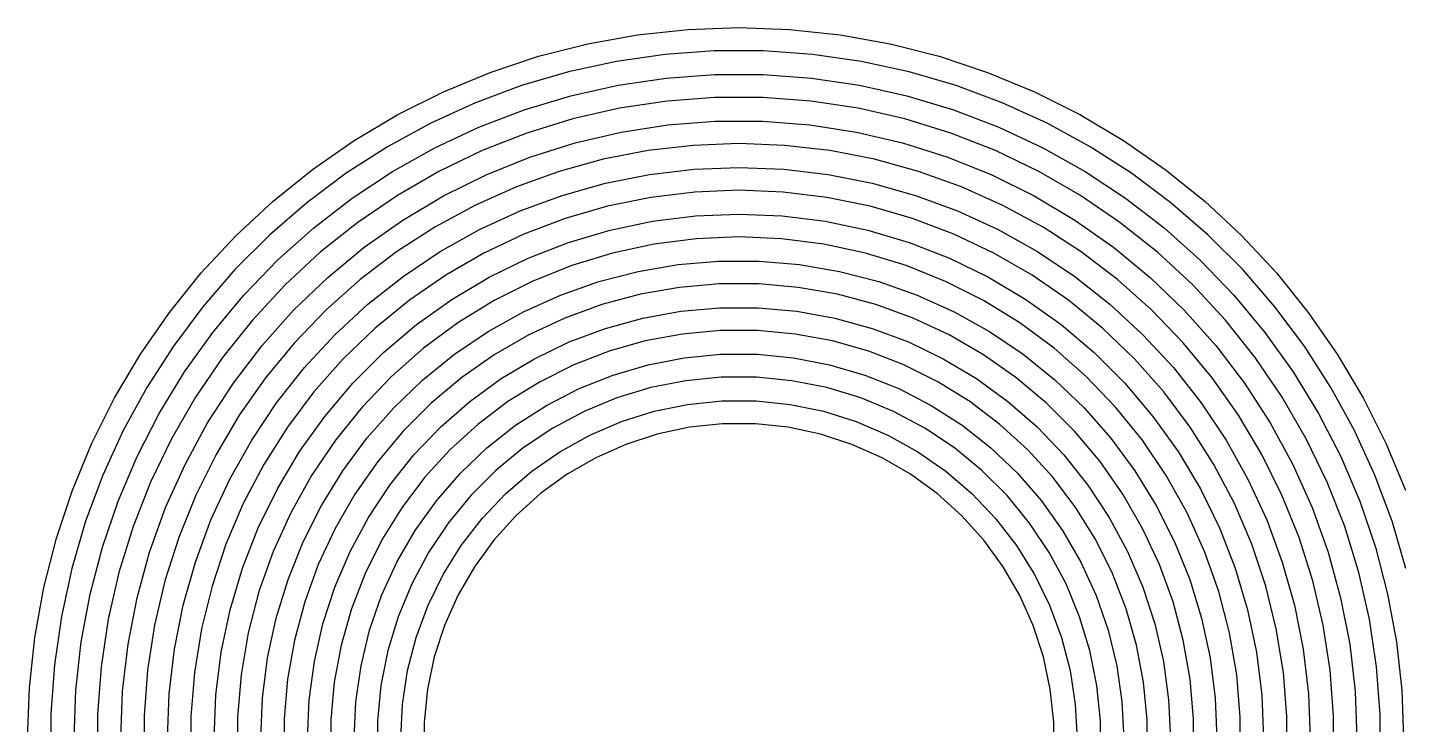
# Model space of a CAD drawing. Extents: x 25 to 275, y -107 to -24.
# Drawn here: x 177.62 to 192.38, y -34.85 to -27.38 of the extents above; entities that cross this region are included whole.
import ezdxf

# ---------------------------------------------------------------- set-up
doc = ezdxf.new("R2010")
doc.units = 0
doc.layers.add('BLACK', color=7, linetype='CONTINUOUS')

msp = doc.modelspace()

# ---------------------------------------------------------------- linework, layer by layer
at = {"layer": 'BLACK', "linetype": 'CONTINUOUS'}
for p, q in [((183.62919, -27.549255), (184.164849, -27.452612)), ((184.164849, -27.452612), (184.706039, -27.394428)), ((184.706039, -27.394428), (185.25, -27.375)), ((185.25, -27.375), (185.793961, -27.394428)), ((185.793961, -27.394428), (186.335151, -27.452612)), ((186.335151, -27.452612), (186.87081, -27.549255)), ((183.101789, -27.683866), (183.62919, -27.549255)), ((186.87081, -27.549255), (187.398211, -27.683866)), ((182.585336, -27.855758), (183.101789, -27.683866)), ((183.93971, -27.737553), (183.424952, -27.849531)), ((184.461146, -27.662581), (183.93971, -27.737553)), ((184.986601, -27.625), (184.461146, -27.662581)), ((185.513399, -27.625), (184.986601, -27.625)), ((186.038854, -27.662581), (185.513399, -27.625)), ((186.56029, -27.737553), (186.038854, -27.662581)), ((187.075048, -27.849531), (186.56029, -27.737553)), ((187.398211, -27.683866), (187.914664, -27.855758)), ((182.082461, -28.064056), (182.585336, -27.855758)), ((183.424952, -27.849531), (182.919493, -27.997947)), ((184.47073, -27.917743), (184.989781, -27.879753)), ((184.989781, -27.879753), (185.510219, -27.879753)), ((185.510219, -27.879753), (186.02927, -27.917743)), ((187.580507, -27.997947), (187.075048, -27.849531)), ((187.914664, -27.855758), (188.417539, -28.064056)), ((182.919493, -27.997947), (182.42591, -28.182044)), ((183.44785, -28.106679), (183.955837, -27.99352)), ((183.955837, -27.99352), (184.47073, -27.917743)), ((186.02927, -27.917743), (186.544163, -27.99352)), ((186.544163, -27.99352), (187.05215, -28.106679)), ((188.07409, -28.182044), (187.580507, -27.997947)), ((181.595726, -28.307698), (182.082461, -28.064056)), ((182.42591, -28.182044), (181.946718, -28.400884)), ((182.949477, -28.256617), (183.44785, -28.106679)), ((184.479706, -28.163448), (183.970963, -28.240128)), ((184.992756, -28.125), (184.479706, -28.163448)), ((185.507244, -28.125), (184.992756, -28.125)), ((186.020294, -28.163448), (185.507244, -28.125)), ((186.529037, -28.240128), (186.020294, -28.163448)), ((187.05215, -28.106679), (187.550523, -28.256617)), ((188.553282, -28.400884), (188.07409, -28.182044)), ((188.417539, -28.064056), (188.904274, -28.307698)), ((181.127614, -28.585442), (181.595726, -28.307698)), ((182.463379, -28.442533), (182.949477, -28.256617)), ((183.970963, -28.240128), (183.469374, -28.354613)), ((187.030626, -28.354613), (186.529037, -28.240128)), ((187.550523, -28.256617), (188.036621, -28.442533)), ((188.904274, -28.307698), (189.372386, -28.585442)), ((181.946718, -28.400884), (181.484359, -28.653351)), ((181.992148, -28.663437), (182.463379, -28.442533)), ((183.469374, -28.354613), (182.977742, -28.506261)), ((183.988659, -28.496182), (184.490222, -28.418711)), ((184.490222, -28.418711), (184.996244, -28.379862)), ((184.996244, -28.379862), (185.503756, -28.379862)), ((185.503756, -28.379862), (186.009778, -28.418711)), ((186.009778, -28.418711), (186.511341, -28.496182)), ((187.522258, -28.506261), (187.030626, -28.354613)), ((188.036621, -28.442533), (188.507852, -28.663437)), ((189.015641, -28.653351), (188.553282, -28.400884)), ((180.680508, -28.895873), (181.127614, -28.585442)), ((182.977742, -28.506261), (182.498818, -28.694225)), ((183.010638, -28.764947), (183.494498, -28.611821)), ((183.494498, -28.611821), (183.988659, -28.496182)), ((185.25, -28.620318), (184.76164, -28.639037)), ((185.73836, -28.639037), (185.25, -28.620318)), ((186.511341, -28.496182), (187.005502, -28.611821)), ((187.005502, -28.611821), (187.489362, -28.764947)), ((188.001182, -28.694225), (187.522258, -28.506261)), ((189.372386, -28.585442), (189.819492, -28.895873)), ((181.484359, -28.653351), (181.041189, -28.938159)), ((181.5383, -28.918149), (181.992148, -28.663437)), ((182.498818, -28.694225), (182.03528, -28.917453)), ((182.53992, -28.954664), (183.010638, -28.764947)), ((184.276146, -28.695085), (183.796367, -28.788133)), ((184.76164, -28.639037), (184.276146, -28.695085)), ((186.223854, -28.695085), (185.73836, -28.639037)), ((186.703633, -28.788133), (186.223854, -28.695085)), ((187.489362, -28.764947), (187.96008, -28.954664)), ((188.46472, -28.917453), (188.001182, -28.694225)), ((188.507852, -28.663437), (188.9617, -28.918149)), ((189.458811, -28.938159), (189.015641, -28.653351)), ((180.256687, -29.237409), (180.680508, -28.895873)), ((181.104255, -29.205311), (181.5383, -28.918149)), ((182.03528, -28.917453), (181.58972, -29.174698)), ((183.325119, -28.917634), (182.865166, -29.082829)), ((183.796367, -28.788133), (183.325119, -28.917634)), ((184.291839, -28.950409), (184.769438, -28.893881)), ((184.769438, -28.893881), (185.25, -28.875)), ((185.25, -28.875), (185.730562, -28.893881)), ((185.730562, -28.893881), (186.208161, -28.950409)), ((187.174881, -28.917634), (186.703633, -28.788133)), ((187.634834, -29.082829), (187.174881, -28.917634)), ((188.91028, -29.174698), (188.46472, -28.917453)), ((188.9617, -28.918149), (189.395745, -29.205311)), ((189.819492, -28.895873), (190.243313, -29.237409)), ((181.041189, -28.938159), (180.619466, -29.253857)), ((182.085106, -29.179856), (182.53992, -28.954664)), ((183.357271, -29.174779), (183.820147, -29.044234)), ((183.820147, -29.044234), (184.291839, -28.950409)), ((186.208161, -28.950409), (186.679853, -29.044234)), ((186.679853, -29.044234), (187.142729, -29.174779)), ((187.96008, -28.954664), (188.414894, -29.179856)), ((189.880534, -29.253857), (189.458811, -28.938159)), ((180.69233, -29.523389), (181.104255, -29.205311)), ((181.58972, -29.174698), (181.164629, -29.464519)), ((181.648865, -29.439204), (182.085106, -29.179856)), ((182.865166, -29.082829), (182.419209, -29.282749)), ((182.906064, -29.341238), (183.357271, -29.174779)), ((184.306819, -29.196372), (183.842879, -29.291086)), ((184.776875, -29.139297), (184.306819, -29.196372)), ((185.25, -29.120231), (184.776875, -29.139297)), ((185.723125, -29.139297), (185.25, -29.120231)), ((186.193181, -29.196372), (185.723125, -29.139297)), ((186.657121, -29.291086), (186.193181, -29.196372)), ((187.142729, -29.174779), (187.593936, -29.341238)), ((188.080791, -29.282749), (187.634834, -29.082829)), ((188.414894, -29.179856), (188.851135, -29.439204)), ((189.335371, -29.464519), (188.91028, -29.174698)), ((189.395745, -29.205311), (189.80767, -29.523389)), ((179.858311, -29.608311), (180.256687, -29.237409)), ((180.619466, -29.253857), (180.221339, -29.598837)), ((182.419209, -29.282749), (181.989863, -29.516219)), ((182.469308, -29.542585), (182.906064, -29.341238)), ((183.842879, -29.291086), (183.388065, -29.422825)), ((187.111935, -29.422825), (186.657121, -29.291086)), ((187.593936, -29.341238), (188.030692, -29.542585)), ((188.510137, -29.516219), (188.080791, -29.282749)), ((190.278661, -29.598837), (189.880534, -29.253857)), ((190.243313, -29.237409), (190.641689, -29.608311)), ((181.164629, -29.464519), (180.762386, -29.785298)), ((181.233757, -29.731185), (181.648865, -29.439204)), ((181.989863, -29.516219), (181.57965, -29.781871)), ((183.388065, -29.422825), (182.945327, -29.590733)), ((183.869144, -29.547124), (184.324155, -29.451718)), ((184.324155, -29.451718), (184.785491, -29.394212)), ((184.785491, -29.394212), (185.25, -29.375)), ((185.25, -29.375), (185.714509, -29.394212)), ((185.714509, -29.394212), (186.175845, -29.451718)), ((186.175845, -29.451718), (186.630856, -29.547124)), ((187.554673, -29.590733), (187.111935, -29.422825)), ((188.92035, -29.781871), (188.510137, -29.516219)), ((188.851135, -29.439204), (189.266243, -29.731185)), ((189.737614, -29.785298), (189.335371, -29.464519)), ((179.487409, -30.006687), (179.858311, -29.608311)), ((180.221339, -29.598837), (179.848837, -29.971339)), ((180.304721, -29.870688), (180.69233, -29.523389)), ((182.049696, -29.777579), (182.469308, -29.542585)), ((182.945327, -29.590733), (182.517535, -29.793723)), ((183.423565, -29.679778), (183.869144, -29.547124)), ((184.793757, -29.639534), (184.340801, -29.697537)), ((185.25, -29.620153), (184.793757, -29.639534)), ((185.706243, -29.639534), (185.25, -29.620153)), ((186.159199, -29.697537), (185.706243, -29.639534)), ((186.630856, -29.547124), (187.076435, -29.679778)), ((187.982465, -29.793723), (187.554673, -29.590733)), ((188.030692, -29.542585), (188.450304, -29.777579)), ((189.80767, -29.523389), (190.195279, -29.870688)), ((190.651163, -29.971339), (190.278661, -29.598837)), ((190.641689, -29.608311), (191.012591, -30.006687)), ((180.762386, -29.785298), (180.385239, -30.135239)), ((180.842217, -30.054085), (181.233757, -29.731185)), ((181.57965, -29.781871), (181.190976, -30.078144)), ((181.649815, -30.044771), (182.049696, -29.777579)), ((182.517535, -29.793723), (182.107464, -30.030478)), ((182.990463, -29.848775), (183.423565, -29.679778)), ((183.894397, -29.793745), (183.457759, -29.927464)), ((184.340801, -29.697537), (183.894397, -29.793745)), ((186.605603, -29.793745), (186.159199, -29.697537)), ((187.042241, -29.927464), (186.605603, -29.793745)), ((187.076435, -29.679778), (187.509537, -29.848775)), ((188.392536, -30.030478), (187.982465, -29.793723)), ((188.450304, -29.777579), (188.850185, -30.044771)), ((189.309024, -30.078144), (188.92035, -29.781871)), ((189.266243, -29.731185), (189.657783, -30.054085)), ((190.114761, -30.135239), (189.737614, -29.785298)), ((179.943498, -30.245353), (180.304721, -29.870688)), ((182.572796, -30.05296), (182.990463, -29.848775)), ((183.457759, -29.927464), (183.034034, -30.09773)), ((184.170269, -29.990029), (184.599034, -29.91651)), ((184.599034, -29.91651), (185.032489, -29.879618)), ((185.032489, -29.879618), (185.467511, -29.879618)), ((185.467511, -29.879618), (185.900966, -29.91651)), ((185.900966, -29.91651), (186.329731, -29.990029)), ((187.465966, -30.09773), (187.042241, -29.927464)), ((187.509537, -29.848775), (187.927204, -30.05296)), ((190.195279, -29.870688), (190.556502, -30.245353)), ((179.145873, -30.430508), (179.487409, -30.006687)), ((179.848837, -29.971339), (179.503857, -30.369466)), ((180.476544, -30.40601), (180.842217, -30.054085)), ((181.190976, -30.078144), (180.826121, -30.403301)), ((181.272131, -30.342513), (181.649815, -30.044771)), ((182.107464, -30.030478), (181.717774, -30.299461)), ((182.173417, -30.290939), (182.572796, -30.05296)), ((183.034034, -30.09773), (182.626276, -30.303318)), ((183.339111, -30.244569), (183.749283, -30.099645)), ((183.749283, -30.099645), (184.170269, -29.990029)), ((186.329731, -29.990029), (186.750717, -30.099645)), ((186.750717, -30.099645), (187.160889, -30.244569)), ((187.873724, -30.303318), (187.465966, -30.09773)), ((187.927204, -30.05296), (188.326583, -30.290939)), ((188.782226, -30.299461), (188.392536, -30.030478)), ((188.850185, -30.044771), (189.227869, -30.342513)), ((189.673879, -30.403301), (189.309024, -30.078144)), ((189.657783, -30.054085), (190.023456, -30.40601)), ((190.996143, -30.369466), (190.651163, -29.971339)), ((191.012591, -30.006687), (191.354127, -30.430508)), ((179.610588, -30.645387), (179.943498, -30.245353)), ((180.385239, -30.135239), (180.035298, -30.512386)), ((182.942706, -30.423755), (183.339111, -30.244569)), ((184.193852, -30.236023), (183.782663, -30.346201)), ((184.613079, -30.162102), (184.193852, -30.236023)), ((185.037153, -30.125), (184.613079, -30.162102)), ((185.462847, -30.125), (185.037153, -30.125)), ((185.886921, -30.162102), (185.462847, -30.125)), ((186.306148, -30.236023), (185.886921, -30.162102)), ((186.717337, -30.346201), (186.306148, -30.236023)), ((187.160889, -30.244569), (187.557294, -30.423755)), ((190.464702, -30.512386), (190.114761, -30.135239)), ((190.556502, -30.245353), (190.889412, -30.645387)), ((179.503857, -30.369466), (179.188159, -30.791189)), ((180.826121, -30.403301), (180.487228, -30.755434)), ((180.918971, -30.668971), (181.272131, -30.342513)), ((181.717774, -30.299461), (181.350992, -30.59893)), ((181.795053, -30.561085), (182.173417, -30.290939)), ((182.626276, -30.303318), (182.237421, -30.542745)), ((183.782663, -30.346201), (183.382641, -30.491797)), ((184.629171, -30.416857), (185.0425, -30.379657)), ((185.0425, -30.379657), (185.4575, -30.379657)), ((185.4575, -30.379657), (185.870829, -30.416857)), ((187.117359, -30.491797), (186.717337, -30.346201)), ((188.262579, -30.542745), (187.873724, -30.303318)), ((188.326583, -30.290939), (188.704947, -30.561085)), ((189.149008, -30.59893), (188.782226, -30.299461)), ((189.227869, -30.342513), (189.581029, -30.668971)), ((190.012772, -30.755434), (189.673879, -30.403301)), ((191.311841, -30.791189), (190.996143, -30.369466)), ((178.835442, -30.877614), (179.145873, -30.430508)), ((180.035298, -30.512386), (179.714519, -30.914629)), ((180.138884, -30.784894), (180.476544, -30.40601)), ((182.237421, -30.542745), (181.870273, -30.814287)), ((182.562925, -30.635913), (182.942706, -30.423755)), ((183.382641, -30.491797), (182.996831, -30.671703)), ((183.820796, -30.601364), (184.220841, -30.490958)), ((184.220841, -30.490958), (184.629171, -30.416857)), ((185.870829, -30.416857), (186.279159, -30.490958)), ((186.279159, -30.490958), (186.679204, -30.601364)), ((187.503169, -30.671703), (187.117359, -30.491797)), ((187.557294, -30.423755), (187.937075, -30.635913)), ((188.629727, -30.814287), (188.262579, -30.542745)), ((190.023456, -30.40601), (190.361116, -30.784894)), ((190.785481, -30.914629), (190.464702, -30.512386)), ((191.354127, -30.430508), (191.664558, -30.877614)), ((179.307766, -31.068655), (179.610588, -30.645387)), ((180.592513, -31.022131), (180.918971, -30.668971)), ((181.350992, -30.59893), (181.009496, -30.926941)), ((181.440291, -30.861553), (181.795053, -30.561085)), ((182.202505, -30.879515), (182.562925, -30.635913)), ((182.996831, -30.671703), (182.628169, -30.88455)), ((183.432259, -30.747184), (183.820796, -30.601364)), ((184.64492, -30.662326), (184.247271, -30.73666)), ((185.047732, -30.625), (184.64492, -30.662326)), ((185.452268, -30.625), (185.047732, -30.625)), ((185.85508, -30.662326), (185.452268, -30.625)), ((186.252729, -30.73666), (185.85508, -30.662326)), ((186.679204, -30.601364), (187.067741, -30.747184)), ((187.871831, -30.88455), (187.503169, -30.671703)), ((187.937075, -30.635913), (188.297495, -30.879515)), ((188.704947, -30.561085), (189.059709, -30.861553)), ((189.490504, -30.926941), (189.149008, -30.59893)), ((189.581029, -30.668971), (189.907487, -31.022131)), ((190.889412, -30.645387), (191.192234, -31.068655)), ((179.188159, -30.791189), (178.903351, -31.234359)), ((179.831218, -31.188514), (180.138884, -30.784894)), ((180.487228, -30.755434), (180.176284, -31.132475)), ((181.870273, -30.814287), (181.527475, -31.115987)), ((183.058357, -30.927246), (183.432259, -30.747184)), ((183.858178, -30.847366), (183.480958, -30.993502)), ((184.247271, -30.73666), (183.858178, -30.847366)), ((186.641822, -30.847366), (186.252729, -30.73666)), ((187.019042, -30.993502), (186.641822, -30.847366)), ((187.067741, -30.747184), (187.441643, -30.927246)), ((188.972525, -31.115987), (188.629727, -30.814287)), ((190.323716, -31.132475), (190.012772, -30.755434)), ((190.361116, -30.784894), (190.668782, -31.188514)), ((191.596649, -31.234359), (191.311841, -30.791189)), ((178.557698, -31.345726), (178.835442, -30.877614)), ((179.714519, -30.914629), (179.424698, -31.33972)), ((181.009496, -30.926941), (180.695502, -31.281367)), ((181.111553, -31.190291), (181.440291, -30.861553)), ((181.864042, -31.152804), (182.202505, -30.879515)), ((182.628169, -30.88455), (182.279461, -31.128718)), ((182.702101, -31.140099), (183.058357, -30.927246)), ((183.480958, -30.993502), (183.118832, -31.17382)), ((183.900845, -31.101872), (184.277494, -30.991277)), ((184.277494, -30.991277), (184.662951, -30.916987)), ((184.662951, -30.916987), (185.053725, -30.879672)), ((185.053725, -30.879672), (185.446275, -30.879672)), ((185.446275, -30.879672), (185.837049, -30.916987)), ((185.837049, -30.916987), (186.222506, -30.991277)), ((186.222506, -30.991277), (186.599155, -31.101872)), ((187.381168, -31.17382), (187.019042, -30.993502)), ((187.441643, -30.927246), (187.797899, -31.140099)), ((188.220539, -31.128718), (187.871831, -30.88455)), ((188.297495, -30.879515), (188.635958, -31.152804)), ((189.059709, -30.861553), (189.388447, -31.190291)), ((189.804498, -31.281367), (189.490504, -30.926941)), ((191.075302, -31.33972), (190.785481, -30.914629)), ((191.664558, -30.877614), (191.942302, -31.345726)), ((179.036648, -31.512898), (179.307766, -31.068655)), ((180.176284, -31.132475), (179.895115, -31.532212)), ((180.294771, -31.399815), (180.592513, -31.022131)), ((181.527475, -31.115987), (181.211498, -31.445671)), ((182.279461, -31.128718), (181.95336, -31.402349)), ((182.36636, -31.384029), (182.702101, -31.140099)), ((183.536413, -31.247768), (183.900845, -31.101872)), ((185.059633, -31.125), (184.680734, -31.162319)), ((185.440367, -31.125), (185.059633, -31.125)), ((185.819266, -31.162319), (185.440367, -31.125)), ((186.599155, -31.101872), (186.963587, -31.247768)), ((187.797899, -31.140099), (188.13364, -31.384029)), ((188.54664, -31.402349), (188.220539, -31.128718)), ((189.288502, -31.445671), (188.972525, -31.115987)), ((189.907487, -31.022131), (190.205229, -31.399815)), ((190.604885, -31.532212), (190.323716, -31.132475)), ((191.192234, -31.068655), (191.463352, -31.512898)), ((178.903351, -31.234359), (178.650884, -31.696718)), ((179.555351, -31.614501), (179.831218, -31.188514)), ((180.695502, -31.281367), (180.411045, -31.659911)), ((180.811085, -31.545053), (181.111553, -31.190291)), ((181.549975, -31.453813), (181.864042, -31.152804)), ((183.118832, -31.17382), (182.774887, -31.386781)), ((183.1875, -31.427645), (183.536413, -31.247768)), ((184.307316, -31.236596), (183.942978, -31.347117)), ((184.680734, -31.162319), (184.307316, -31.236596)), ((186.192684, -31.236596), (185.819266, -31.162319)), ((186.557022, -31.347117), (186.192684, -31.236596)), ((186.963587, -31.247768), (187.3125, -31.427645)), ((187.725113, -31.386781), (187.381168, -31.17382)), ((188.635958, -31.152804), (188.950025, -31.453813)), ((189.388447, -31.190291), (189.688915, -31.545053)), ((190.088955, -31.659911), (189.804498, -31.281367)), ((190.668782, -31.188514), (190.944649, -31.614501)), ((191.849116, -31.696718), (191.596649, -31.234359)), ((178.314056, -31.832461), (178.557698, -31.345726)), ((179.424698, -31.33972), (179.167453, -31.78528)), ((180.027579, -31.799696), (180.294771, -31.399815)), ((181.95336, -31.402349), (181.652349, -31.70336)), ((182.053835, -31.657074), (182.36636, -31.384029)), ((182.774887, -31.386781), (182.45206, -31.630569)), ((182.857265, -31.639874), (183.1875, -31.427645)), ((183.942978, -31.347117), (183.591226, -31.492817)), ((184.341385, -31.49072), (184.701074, -31.416802)), ((184.701074, -31.416802), (185.066397, -31.379653)), ((185.066397, -31.379653), (185.433603, -31.379653)), ((185.433603, -31.379653), (185.798926, -31.416802)), ((185.798926, -31.416802), (186.158615, -31.49072)), ((186.908774, -31.492817), (186.557022, -31.347117)), ((187.3125, -31.427645), (187.642735, -31.639874)), ((188.04794, -31.630569), (187.725113, -31.386781)), ((188.13364, -31.384029), (188.446165, -31.657074)), ((188.847651, -31.70336), (188.54664, -31.402349)), ((190.205229, -31.399815), (190.472421, -31.799696)), ((191.332547, -31.78528), (191.075302, -31.33972)), ((191.942302, -31.345726), (192.185944, -31.832461)), ((178.798681, -31.975746), (179.036648, -31.512898)), ((179.895115, -31.532212), (179.645371, -31.952299)), ((180.540939, -31.923417), (180.811085, -31.545053)), ((181.211498, -31.445671), (180.924618, -31.800964)), ((181.262567, -31.780373), (181.549975, -31.453813)), ((183.591226, -31.492817), (183.255449, -31.672293)), ((183.991018, -31.600649), (184.341385, -31.49072)), ((186.158615, -31.49072), (186.508982, -31.600649)), ((187.244551, -31.672293), (186.908774, -31.492817)), ((188.950025, -31.453813), (189.237433, -31.780373)), ((189.575382, -31.800964), (189.288502, -31.445671)), ((189.688915, -31.545053), (189.959061, -31.923417)), ((190.854629, -31.952299), (190.604885, -31.532212)), ((191.463352, -31.512898), (191.701319, -31.975746)), ((178.650884, -31.696718), (178.432044, -32.17591)), ((179.312903, -32.060356), (179.555351, -31.614501)), ((180.411045, -31.659911), (180.157971, -32.060116)), ((181.652349, -31.70336), (181.378718, -32.029461)), ((181.767044, -31.957033), (182.053835, -31.657074)), ((182.45206, -31.630569), (182.153104, -31.903104)), ((182.548699, -31.882533), (182.857265, -31.639874)), ((183.255449, -31.672293), (182.938881, -31.883817)), ((183.653571, -31.745459), (183.991018, -31.600649)), ((184.721309, -31.661977), (184.375287, -31.735526)), ((185.073124, -31.625), (184.721309, -31.661977)), ((185.426876, -31.625), (185.073124, -31.625)), ((185.778691, -31.661977), (185.426876, -31.625)), ((186.124713, -31.735526), (185.778691, -31.661977)), ((186.508982, -31.600649), (186.846429, -31.745459)), ((187.561119, -31.883817), (187.244551, -31.672293)), ((187.642735, -31.639874), (187.951301, -31.882533)), ((188.346896, -31.903104), (188.04794, -31.630569)), ((188.446165, -31.657074), (188.732956, -31.957033)), ((189.121282, -32.029461), (188.847651, -31.70336)), ((190.342029, -32.060115), (190.088955, -31.659911)), ((190.944649, -31.614501), (191.187097, -32.060356)), ((192.067956, -32.17591), (191.849116, -31.696718)), ((178.105758, -32.335336), (178.314056, -31.832461)), ((179.167453, -31.78528), (178.944225, -32.248818)), ((179.792585, -32.219308), (180.027579, -31.799696)), ((180.924618, -31.800964), (180.668904, -32.179307)), ((181.003888, -32.130129), (181.262567, -31.780373)), ((183.332505, -31.923665), (183.653571, -31.745459)), ((184.038848, -31.844842), (183.715679, -31.988726)), ((184.375287, -31.735526), (184.038848, -31.844842)), ((186.461152, -31.844842), (186.124713, -31.735526)), ((186.784321, -31.988726), (186.461152, -31.844842)), ((186.846429, -31.745459), (187.167495, -31.923665)), ((189.237433, -31.780373), (189.496112, -32.130129)), ((189.831096, -32.179307), (189.575382, -31.800964)), ((190.472421, -31.799696), (190.707415, -32.219308)), ((191.555775, -32.248818), (191.332547, -31.78528)), ((192.185944, -31.832461), (192.394242, -32.335336)), ((178.595135, -32.45473), (178.798681, -31.975746)), ((179.645371, -31.952299), (179.428517, -32.390272)), ((180.30296, -32.322796), (180.540939, -31.923417)), ((181.508296, -32.281493), (181.767044, -31.957033)), ((182.153104, -31.903104), (181.880569, -32.20206)), ((182.264597, -32.153424), (182.548699, -31.882533)), ((182.938881, -31.883817), (182.644571, -32.125352)), ((183.031116, -32.133438), (183.332505, -31.923665)), ((183.715679, -31.988726), (183.40932, -32.165602)), ((187.09068, -32.165602), (186.784321, -31.988726)), ((187.167495, -31.923665), (187.468884, -32.133438)), ((187.855429, -32.125352), (187.561119, -31.883817)), ((187.951301, -31.882533), (188.235403, -32.153424)), ((188.619431, -32.20206), (188.346896, -31.903104)), ((188.732956, -31.957033), (188.991704, -32.281493)), ((189.959061, -31.923417), (190.19704, -32.322796)), ((191.071483, -32.390272), (190.854629, -31.952299)), ((191.701319, -31.975746), (191.904865, -32.45473)), ((178.432044, -32.17591), (178.247947, -32.669493)), ((179.105296, -32.523462), (179.312903, -32.060356)), ((180.157971, -32.060116), (179.93792, -32.479387)), ((180.775803, -32.500563), (181.003888, -32.130129)), ((181.378718, -32.029461), (181.13455, -32.378169)), ((182.007531, -32.450094), (182.264597, -32.153424)), ((182.644571, -32.125352), (182.375352, -32.394571)), ((182.752495, -32.372626), (183.031116, -32.133438)), ((183.40932, -32.165602), (183.123129, -32.373533)), ((187.376871, -32.373533), (187.09068, -32.165602)), ((187.468884, -32.133438), (187.747505, -32.372626)), ((188.124648, -32.394571), (187.855429, -32.125352)), ((188.235403, -32.153424), (188.492469, -32.450094)), ((189.36545, -32.378169), (189.121282, -32.029461)), ((189.496112, -32.130129), (189.724197, -32.500563)), ((190.56208, -32.479387), (190.342029, -32.060115)), ((191.187097, -32.060356), (191.394704, -32.523462)), ((192.252053, -32.669493), (192.067956, -32.17591)), ((178.944225, -32.248818), (178.756261, -32.727742)), ((179.591238, -32.656064), (179.792585, -32.219308)), ((180.098775, -32.740463), (180.30296, -32.322796)), ((180.668904, -32.179307), (180.446196, -32.577973)), ((181.279674, -32.627841), (181.508296, -32.281493)), ((181.880569, -32.20206), (181.636781, -32.524887)), ((188.863219, -32.524887), (188.619431, -32.20206)), ((188.991704, -32.281493), (189.220326, -32.627841)), ((190.053804, -32.577973), (189.831096, -32.179307)), ((190.19704, -32.322796), (190.401225, -32.740463)), ((190.707415, -32.219308), (190.908762, -32.656064)), ((191.743739, -32.727742), (191.555775, -32.248818)), ((177.933866, -32.851789), (178.105758, -32.335336)), ((178.427096, -32.947294), (178.595135, -32.45473)), ((179.428517, -32.390272), (179.245826, -32.84356)), ((181.13455, -32.378169), (180.921703, -32.746831)), ((181.779829, -32.769857), (182.007531, -32.450094)), ((182.375352, -32.394571), (182.133817, -32.688881)), ((182.499502, -32.638775), (182.752495, -32.372626)), ((183.123129, -32.373533), (182.860239, -32.610239)), ((187.639761, -32.610239), (187.376871, -32.373533)), ((187.747505, -32.372626), (188.000498, -32.638775)), ((188.366183, -32.688881), (188.124648, -32.394571)), ((188.492469, -32.450094), (188.720171, -32.769857)), ((189.578297, -32.746831), (189.36545, -32.378169)), ((191.254174, -32.84356), (191.071483, -32.390272)), ((191.904865, -32.45473), (192.072904, -32.947294)), ((178.933749, -33.001101), (179.105296, -32.523462)), ((179.93792, -32.479387), (179.75232, -32.915005)), ((180.446196, -32.577973), (180.258099, -32.994089)), ((180.579954, -32.889006), (180.775803, -32.500563)), ((181.636781, -32.524887), (181.42382, -32.868832)), ((182.860239, -32.610239), (182.623533, -32.873129)), ((187.876467, -32.873129), (187.639761, -32.610239)), ((189.07618, -32.868832), (188.863219, -32.524887)), ((189.724197, -32.500563), (189.920046, -32.889006)), ((190.241901, -32.994089), (190.053804, -32.577973)), ((190.74768, -32.915005), (190.56208, -32.479387)), ((191.394704, -32.523462), (191.566251, -33.001101)), ((178.247947, -32.669493), (178.099531, -33.174952)), ((178.756261, -32.727742), (178.604613, -33.219374)), ((179.424779, -33.107271), (179.591238, -32.656064)), ((179.929778, -33.173565), (180.098775, -32.740463)), ((180.921703, -32.746831), (180.741797, -33.132641)), ((181.083019, -32.993288), (181.279674, -32.627841)), ((182.133817, -32.688881), (181.922293, -33.005449)), ((182.274733, -32.929153), (182.499502, -32.638775)), ((188.000498, -32.638775), (188.225267, -32.929153)), ((188.577707, -33.005449), (188.366183, -32.688881)), ((189.220326, -32.627841), (189.416981, -32.993288)), ((189.758203, -33.132641), (189.578297, -32.746831)), ((190.401225, -32.740463), (190.570222, -33.173565)), ((190.908762, -32.656064), (191.075221, -33.107271)), ((191.895387, -33.219374), (191.743739, -32.727742)), ((192.400469, -33.174952), (192.252053, -32.669493)), ((177.799255, -33.37919), (177.933866, -32.851789)), ((179.245826, -32.84356), (179.098369, -33.309502)), ((180.417753, -33.292659), (180.579954, -32.889006)), ((181.42382, -32.868832), (181.243502, -33.230958)), ((181.583554, -33.109816), (181.779829, -32.769857)), ((182.623533, -32.873129), (182.415602, -33.15932)), ((188.084398, -33.15932), (187.876467, -32.873129)), ((188.720171, -32.769857), (188.916446, -33.109816)), ((189.256498, -33.230958), (189.07618, -32.868832)), ((189.920046, -32.889006), (190.082247, -33.292659)), ((191.401631, -33.309502), (191.254174, -32.84356)), ((178.295459, -33.45081), (178.427096, -32.947294)), ((178.799268, -33.490471), (178.933749, -33.001101)), ((179.75232, -32.915005), (179.602375, -33.364146)), ((180.258099, -32.994089), (180.105969, -33.424658)), ((180.919914, -33.374891), (181.083019, -32.993288)), ((181.922293, -33.005449), (181.742817, -33.341226)), ((182.080494, -33.24078), (182.274733, -32.929153)), ((188.225267, -32.929153), (188.419506, -33.24078)), ((188.757183, -33.341226), (188.577707, -33.005449)), ((189.416981, -32.993288), (189.580086, -33.374891)), ((190.394031, -33.424658), (190.241901, -32.994089)), ((190.897625, -33.364146), (190.74768, -32.915005)), ((191.566251, -33.001101), (191.700732, -33.490471)), ((192.072904, -32.947294), (192.204541, -33.45081)), ((178.099531, -33.174952), (177.987553, -33.68971)), ((179.294234, -33.570147), (179.424779, -33.107271)), ((179.797124, -33.619144), (179.929778, -33.173565)), ((180.741797, -33.132641), (180.596201, -33.532663)), ((181.420482, -33.466892), (181.583554, -33.109816)), ((182.415602, -33.15932), (182.238726, -33.465679)), ((188.261274, -33.465679), (188.084398, -33.15932)), ((188.916446, -33.109816), (189.079518, -33.466892)), ((189.903799, -33.532663), (189.758203, -33.132641)), ((190.570222, -33.173565), (190.702876, -33.619144)), ((191.075221, -33.107271), (191.205766, -33.570147)), ((178.604613, -33.219374), (178.490128, -33.720963)), ((179.098369, -33.309502), (178.987013, -33.785365)), ((180.290369, -33.708612), (180.417753, -33.292659)), ((181.243502, -33.230958), (181.097366, -33.608178)), ((181.742817, -33.341226), (181.597117, -33.692978)), ((181.918778, -33.57046), (182.080494, -33.24078)), ((188.419506, -33.24078), (188.581222, -33.57046)), ((188.902883, -33.692978), (188.757183, -33.341226)), ((189.402634, -33.608178), (189.256498, -33.230958)), ((190.082247, -33.292659), (190.209631, -33.708612)), ((191.512987, -33.785365), (191.401631, -33.309502)), ((192.009872, -33.720963), (191.895387, -33.219374)), ((177.702612, -33.914849), (177.799255, -33.37919)), ((178.200929, -33.962592), (178.295459, -33.45081)), ((178.702642, -33.988698), (178.799268, -33.490471)), ((179.602375, -33.364146), (179.489057, -33.823895)), ((180.105969, -33.424658), (179.990902, -33.866578)), ((180.791672, -33.76958), (180.919914, -33.374891)), ((181.292091, -33.837853), (181.420482, -33.466892)), ((182.238726, -33.465679), (182.094842, -33.788848)), ((188.405158, -33.788848), (188.261274, -33.465679)), ((189.079518, -33.466892), (189.207909, -33.837853)), ((189.580086, -33.374891), (189.708328, -33.76958)), ((190.509098, -33.866578), (190.394031, -33.424658)), ((191.010943, -33.823895), (190.897625, -33.364146)), ((191.700732, -33.490471), (191.797358, -33.988698)), ((192.204541, -33.45081), (192.299071, -33.962592)), ((179.200409, -34.041839), (179.294234, -33.570147)), ((179.701718, -34.074155), (179.797124, -33.619144)), ((180.596201, -33.532663), (180.486023, -33.943852)), ((181.097366, -33.608178), (180.98666, -33.997271)), ((181.791245, -33.914809), (181.918778, -33.57046)), ((188.581222, -33.57046), (188.708755, -33.914809)), ((189.51334, -33.997271), (189.402634, -33.608178)), ((190.013977, -33.943852), (189.903799, -33.532663)), ((190.702876, -33.619144), (190.798282, -34.074155)), ((191.205766, -33.570147), (191.299591, -34.041839)), ((177.987553, -33.68971), (177.912581, -34.211146)), ((178.490128, -33.720963), (178.413448, -34.229706)), ((178.987013, -33.785365), (178.912411, -34.268356)), ((180.198718, -34.133871), (180.290369, -33.708612)), ((180.699326, -34.174174), (180.791672, -33.76958)), ((181.597117, -33.692978), (181.486596, -34.057316)), ((182.094842, -33.788848), (181.985526, -34.125287)), ((188.514474, -34.125287), (188.405158, -33.788848)), ((189.013404, -34.057316), (188.902883, -33.692978)), ((189.708328, -33.76958), (189.800674, -34.174174)), ((190.209631, -33.708612), (190.301282, -34.133871)), ((191.587589, -34.268356), (191.512987, -33.785365)), ((192.086552, -34.229706), (192.009872, -33.720963)), ((177.644428, -34.456039), (177.702612, -33.914849)), ((179.489057, -33.823895), (179.413101, -34.291272)), ((179.990902, -33.866578), (179.913727, -34.316664)), ((180.486023, -33.943852), (180.412102, -34.363079)), ((181.199544, -34.219339), (181.292091, -33.837853)), ((181.699204, -34.270293), (181.791245, -33.914809)), ((188.708755, -33.914809), (188.800796, -34.270293)), ((189.207909, -33.837853), (189.300456, -34.219339)), ((190.087898, -34.363079), (190.013977, -33.943852)), ((190.586273, -34.316664), (190.509098, -33.866578)), ((191.086899, -34.291272), (191.010943, -33.823895)), ((178.144007, -34.479908), (178.200929, -33.962592)), ((178.644439, -34.492861), (178.702642, -33.988698)), ((179.143881, -34.519438), (179.200409, -34.041839)), ((179.644212, -34.535491), (179.701718, -34.074155)), ((180.98666, -33.997271), (180.912326, -34.39492)), ((181.486596, -34.057316), (181.412319, -34.430734)), ((189.087681, -34.430734), (189.013404, -34.057316)), ((189.587674, -34.39492), (189.51334, -33.997271)), ((190.798282, -34.074155), (190.855788, -34.535491)), ((191.299591, -34.041839), (191.356119, -34.519438)), ((191.797358, -33.988698), (191.855561, -34.492861)), ((192.299071, -33.962592), (192.355993, -34.479908)), ((177.912581, -34.211146), (177.875, -34.736601)), ((178.413448, -34.229706), (178.375, -34.742756)), ((180.143463, -34.56537), (180.198718, -34.133871)), ((180.643619, -34.585418), (180.699326, -34.174174)), ((181.143678, -34.607894), (181.199544, -34.219339)), ((181.985526, -34.125287), (181.911977, -34.471309)), ((188.588023, -34.471309), (188.514474, -34.125287)), ((189.300456, -34.219339), (189.356322, -34.607894)), ((189.800674, -34.174174), (189.856381, -34.585418)), ((190.301282, -34.133871), (190.356537, -34.56537)), ((192.125, -34.742756), (192.086552, -34.229706)), ((178.912411, -34.268356), (178.875, -34.755641)), ((179.413101, -34.291272), (179.375, -34.763246)), ((179.913727, -34.316664), (179.875, -34.771673)), ((180.412102, -34.363079), (180.375, -34.787153)), ((181.643599, -34.633265), (181.699204, -34.270293)), ((188.800796, -34.270293), (188.856401, -34.633265)), ((190.125, -34.787153), (190.087898, -34.363079)), ((190.625, -34.771673), (190.586273, -34.316664)), ((191.125, -34.763246), (191.086899, -34.291272)), ((191.625, -34.755641), (191.587589, -34.268356)), ((177.625, -35), (177.644428, -34.456039)), ((178.125, -35), (178.144007, -34.479908)), ((178.625, -35), (178.644439, -34.492861)), ((179.125, -35), (179.143881, -34.519438)), ((179.625, -35), (179.644212, -34.535491)), ((180.912326, -34.39492), (180.875, -34.797732)), ((181.412319, -34.430734), (181.375, -34.809633)), ((181.911977, -34.471309), (181.875, -34.823124)), ((188.625, -34.823124), (188.588023, -34.471309)), ((189.125, -34.809633), (189.087681, -34.430734)), ((189.625, -34.797732), (189.587674, -34.39492)), ((190.855788, -34.535491), (190.875, -35)), ((191.356119, -34.519438), (191.375, -35)), ((191.855561, -34.492861), (191.875, -35)), ((192.355993, -34.479908), (192.375, -35)), ((180.125, -35), (180.143463, -34.56537)), ((180.625, -35), (180.643619, -34.585418)), ((181.125, -35), (181.143678, -34.607894)), ((181.625, -35), (181.643599, -34.633265)), ((188.856401, -34.633265), (188.875, -35)), ((189.356322, -34.607894), (189.375, -35)), ((189.856381, -34.585418), (189.875, -35)), ((190.356537, -34.56537), (190.375, -35)), ((177.875, -34.736601), (177.875, -35)), ((178.375, -34.742756), (178.375, -35)), ((178.875, -34.755641), (178.875, -35)), ((179.375, -34.763246), (179.375, -35)), ((179.875, -34.771673), (179.875, -35)), ((180.375, -34.787153), (180.375, -35)), ((180.875, -34.797732), (180.875, -35)), ((181.375, -34.809633), (181.375, -35)), ((181.875, -34.823124), (181.875, -35)), ((188.625, -35), (188.625, -34.823124)), ((189.125, -35), (189.125, -34.809633)), ((189.625, -35), (189.625, -34.797732)), ((190.125, -35), (190.125, -34.787153)), ((190.625, -35), (190.625, -34.771673)), ((191.125, -35), (191.125, -34.763246)), ((191.625, -35), (191.625, -34.755641)), ((192.125, -35), (192.125, -34.742756))]:
    msp.add_line(p, q, dxfattribs=at)

doc.saveas('drawing.dxf')
